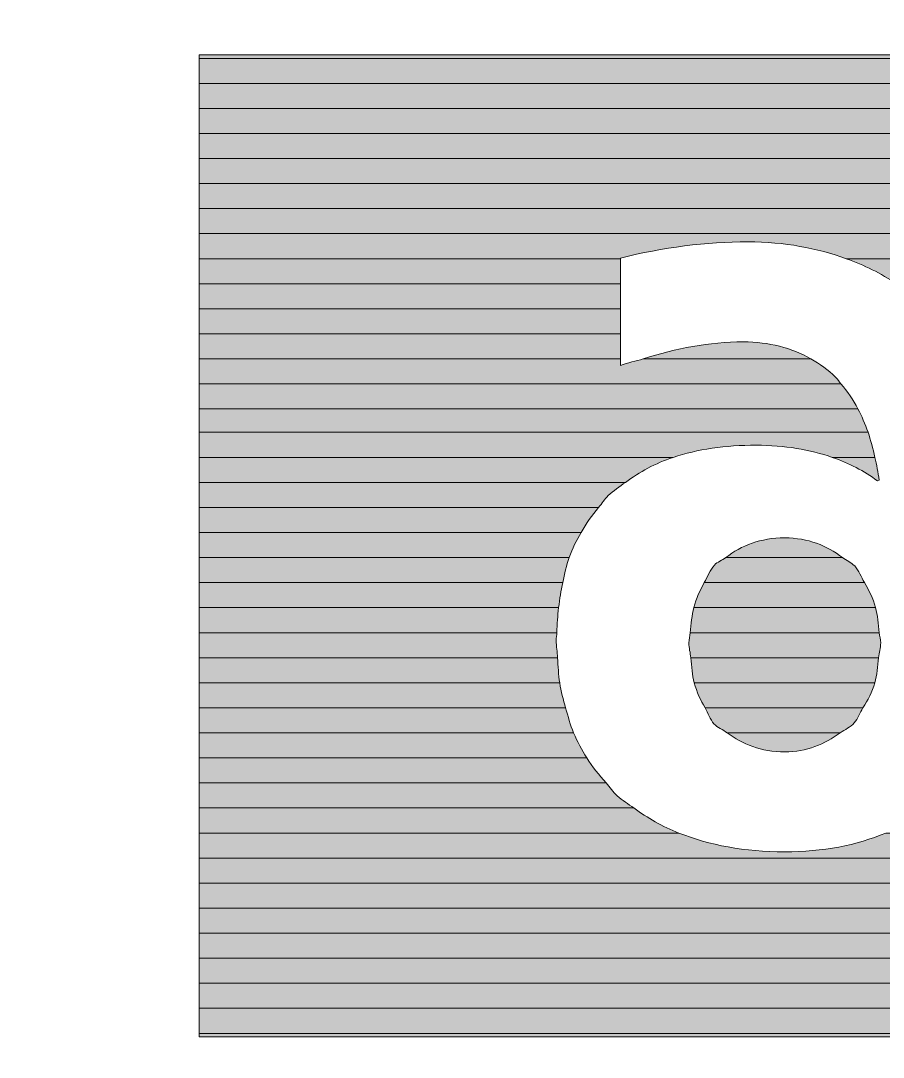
# Model space of a CAD drawing. Header units: inches. Extents: x -50 to 261, y -80 to 218.
# Drawn here: x 229.28 to 233.75, y -21.84 to -16.47 of the extents above; entities that cross this region are included whole.
import ezdxf

# ---------------------------------------------------------------- set-up
doc = ezdxf.new("R2010")
doc.units = ezdxf.units.IN
doc.header["$MEASUREMENT"] = 0
doc.layers.add('CUT', color=7, linetype='Continuous')
doc.layers.add('Sculpture', color=7, linetype='Continuous')

# ---------------------------------------------------------------- blocks, each defined once
blk = doc.blocks.new('block 2')
at = {"layer": 'Sculpture', "true_color": 0x231815}
h = blk.add_hatch(color=250, dxfattribs=at)
h.dxf.hatch_style = 2
h.paths.add_polyline_path([(230.2035, -16.6422), (260.5279, -16.6422), (260.5279, -16.6612), (230.2035, -16.6612)])
h = blk.add_hatch(color=250, dxfattribs=at)
h.dxf.hatch_style = 2
h.paths.add_polyline_path([(260.5279, -16.6612), (260.5279, -16.7911), (230.2035, -16.7911), (230.2035, -16.6612)])
h = blk.add_hatch(color=250, dxfattribs=at)
h.dxf.hatch_style = 2
h.paths.add_polyline_path([(260.5279, -16.9209), (230.2035, -16.9209), (230.2035, -16.7911), (260.5279, -16.7911)])
h = blk.add_hatch(color=250, dxfattribs=at)
h.dxf.hatch_style = 2
h.paths.add_polyline_path([(260.5279, -17.0508), (230.2035, -17.0508), (230.2035, -16.9209), (260.5279, -16.9209)])
h = blk.add_hatch(color=250, dxfattribs=at)
h.dxf.hatch_style = 2
h.paths.add_polyline_path([(260.5279, -17.1807), (230.2035, -17.1807), (230.2035, -17.0508), (260.5279, -17.0508)])
h = blk.add_hatch(color=250, dxfattribs=at)
h.dxf.hatch_style = 2
h.paths.add_polyline_path([(260.5279, -17.3106), (230.2035, -17.3106), (230.2035, -17.1807), (260.5279, -17.1807)])
h = blk.add_hatch(color=250, dxfattribs=at)
h.dxf.hatch_style = 2
h.paths.add_polyline_path([(260.5279, -17.4405), (230.2035, -17.4405), (230.2035, -17.3106), (260.5279, -17.3106)])
h = blk.add_hatch(color=250, dxfattribs=at)
h.dxf.hatch_style = 2
h.paths.add_polyline_path([(260.5279, -17.5703), (230.2035, -17.5703), (230.2035, -17.4405), (260.5279, -17.4405)])
h = blk.add_hatch(color=250, dxfattribs=at)
h.dxf.hatch_style = 2
edge = h.paths.add_edge_path()
edge.add_spline(control_points=[(260.5279, -17.7002), (260.5279, -17.7002), (247.1451, -17.7002), (247.1451, -17.7002), (247.1451, -17.7002), (247.1306, -17.6551), (247.1306, -17.6551), (247.1306, -17.6551), (246.3713, -17.6551), (246.3713, -17.6551), (246.3713, -17.6551), (246.3569, -17.7002), (246.3569, -17.7002), (246.3569, -17.7002), (245.0681, -17.7002), (245.0681, -17.7002), (245.0681, -17.7002), (245.0681, -17.6551), (245.0681, -17.6551), (245.0681, -17.6551), (244.254, -17.6551), (244.254, -17.6551), (244.0848, -17.6551), (243.9329, -17.6734), (243.7889, -17.7002), (243.7889, -17.7002), (242.2631, -17.7002), (242.2631, -17.7002), (242.2631, -17.7002), (242.2631, -17.6551), (242.2631, -17.6551), (242.2631, -17.6551), (241.5461, -17.6551), (241.5461, -17.6551), (241.5461, -17.6551), (241.5461, -17.7002), (241.5461, -17.7002), (241.5461, -17.7002), (240.7145, -17.7002), (240.7145, -17.7002), (240.7145, -17.7002), (240.6856, -17.6551), (240.6856, -17.6551), (240.6856, -17.6551), (239.8591, -17.6551), (239.8591, -17.6551), (239.8591, -17.6551), (239.8901, -17.7002), (239.8901, -17.7002), (239.8901, -17.7002), (239.4918, -17.7002), (239.4918, -17.7002), (239.4918, -17.7002), (239.4918, -17.6551), (239.4918, -17.6551), (239.4918, -17.6551), (238.6905, -17.6551), (238.6905, -17.6551), (238.4693, -17.6551), (238.2792, -17.6706), (238.1169, -17.7002), (238.1169, -17.7002), (236.4212, -17.7002), (236.4212, -17.7002), (236.2676, -17.6437), (236.0932, -17.6131), (235.8938, -17.6131), (235.7022, -17.6131), (235.5331, -17.6423), (235.3856, -17.7002), (235.3856, -17.7002), (233.5597, -17.7002), (233.5597, -17.7002), (233.4074, -17.6458), (233.2407, -17.6131), (233.0509, -17.6131), (232.8318, -17.6131), (232.6109, -17.641), (232.3887, -17.6975), (232.3887, -17.6975), (232.3887, -17.7002), (232.3887, -17.7002), (232.3887, -17.7002), (230.2035, -17.7002), (230.2035, -17.7002), (230.2035, -17.7002), (230.2035, -17.5703), (230.2035, -17.5703), (230.2035, -17.5703), (260.5279, -17.5703), (260.5279, -17.5703), (260.5279, -17.5703), (260.5279, -17.7002), (260.5279, -17.7002)], knot_values=[0, 0, 0, 0, 1, 1, 1, 2, 2, 2, 3, 3, 3, 4, 4, 4, 5, 5, 5, 6, 6, 6, 7, 7, 7, 8, 8, 8, 9, 9, 9, 10, 10, 10, 11, 11, 11, 12, 12, 12, 13, 13, 13, 14, 14, 14, 15, 15, 15, 16, 16, 16, 17, 17, 17, 18, 18, 18, 19, 19, 19, 20, 20, 20, 21, 21, 21, 22, 22, 22, 23, 23, 23, 24, 24, 24, 25, 25, 25, 26, 26, 26, 27, 27, 27, 28, 28, 28, 29, 29, 29, 30, 30, 30, 31, 31, 31, 31], degree=3, periodic=1)
h = blk.add_hatch(color=250, dxfattribs=at)
h.dxf.hatch_style = 2
h.paths.add_polyline_path([(232.3887, -17.8301), (230.2035, -17.8301), (230.2035, -17.7002), (232.3887, -17.7002)])
h = blk.add_hatch(color=250, dxfattribs=at)
h.dxf.hatch_style = 2
edge = h.paths.add_edge_path()
edge.add_spline(control_points=[(233.8188, -17.8301), (233.7395, -17.7764), (233.6531, -17.7336), (233.5597, -17.7002), (233.5597, -17.7002), (235.3856, -17.7002), (235.3856, -17.7002), (235.3016, -17.7333), (235.2268, -17.7784), (235.1569, -17.8301), (235.1569, -17.8301), (233.8188, -17.8301), (233.8188, -17.8301)], knot_values=[0, 0, 0, 0, 1, 1, 1, 2, 2, 2, 3, 3, 3, 4, 4, 4, 4], degree=3, periodic=1)
h = blk.add_hatch(color=250, dxfattribs=at)
h.dxf.hatch_style = 2
h.paths.add_polyline_path([(230.2035, -17.96), (230.2035, -17.8301), (232.3887, -17.8301), (232.3887, -17.96)])
h = blk.add_hatch(color=250, dxfattribs=at)
h.dxf.hatch_style = 2
h.paths.add_polyline_path([(230.2035, -18.0899), (230.2035, -17.96), (232.3887, -17.96), (232.3887, -18.0899)])
h = blk.add_hatch(color=250, dxfattribs=at)
h.dxf.hatch_style = 2
h.paths.add_polyline_path([(232.3887, -18.2197), (230.2035, -18.2197), (230.2035, -18.0899), (232.3887, -18.0899)])
h = blk.add_hatch(color=250, dxfattribs=at)
h.dxf.hatch_style = 2
edge = h.paths.add_edge_path()
edge.add_spline(control_points=[(233.3757, -18.2197), (233.3757, -18.2197), (232.5069, -18.2197), (232.5069, -18.2197), (232.6774, -18.166), (232.8497, -18.1319), (233.0257, -18.1319), (233.1601, -18.1319), (233.2758, -18.1626), (233.3757, -18.2197)], knot_values=[0, 0, 0, 0, 1, 1, 1, 2, 2, 2, 3, 3, 3, 3], degree=3, periodic=1)
h = blk.add_hatch(color=250, dxfattribs=at)
h.dxf.hatch_style = 2
edge = h.paths.add_edge_path()
edge.add_spline(control_points=[(232.3887, -18.2542), (232.4277, -18.2387), (232.4676, -18.2321), (232.5069, -18.2197), (232.5069, -18.2197), (233.3757, -18.2197), (233.3757, -18.2197), (233.4219, -18.2463), (233.466, -18.2766), (233.5046, -18.3152), (233.5149, -18.3255), (233.5229, -18.3386), (233.5325, -18.3496), (233.5325, -18.3496), (230.2035, -18.3496), (230.2035, -18.3496), (230.2035, -18.3496), (230.2035, -18.2197), (230.2035, -18.2197), (230.2035, -18.2197), (232.3887, -18.2197), (232.3887, -18.2197), (232.3887, -18.2197), (232.3887, -18.2542), (232.3887, -18.2542)], knot_values=[0, 0, 0, 0, 1, 1, 1, 2, 2, 2, 3, 3, 3, 4, 4, 4, 5, 5, 5, 6, 6, 6, 7, 7, 7, 8, 8, 8, 8], degree=3, periodic=1)
h = blk.add_hatch(color=250, dxfattribs=at)
h.dxf.hatch_style = 2
edge = h.paths.add_edge_path()
edge.add_spline(control_points=[(230.2035, -18.4795), (230.2035, -18.4795), (230.2035, -18.3496), (230.2035, -18.3496), (230.2035, -18.3496), (233.5325, -18.3496), (233.5325, -18.3496), (233.5659, -18.3882), (233.5949, -18.4316), (233.6203, -18.4795), (233.6203, -18.4795), (230.2035, -18.4795), (230.2035, -18.4795)], knot_values=[0, 0, 0, 0, 1, 1, 1, 2, 2, 2, 3, 3, 3, 4, 4, 4, 4], degree=3, periodic=1)
h = blk.add_hatch(color=250, dxfattribs=at)
h.dxf.hatch_style = 2
edge = h.paths.add_edge_path()
edge.add_spline(control_points=[(230.2035, -18.6008), (230.2035, -18.6008), (230.2035, -18.4795), (230.2035, -18.4795), (230.2035, -18.4795), (233.6203, -18.4795), (233.6203, -18.4795), (233.6403, -18.5171), (233.6576, -18.5574), (233.6727, -18.6008), (233.6727, -18.6008), (230.2035, -18.6008), (230.2035, -18.6008)], knot_values=[0, 0, 0, 0, 1, 1, 1, 2, 2, 2, 3, 3, 3, 4, 4, 4, 4], degree=3, periodic=1)
h = blk.add_hatch(color=250, dxfattribs=at)
h.dxf.hatch_style = 2
edge = h.paths.add_edge_path()
edge.add_spline(control_points=[(233.7085, -18.7307), (233.7085, -18.7307), (233.4874, -18.7307), (233.4874, -18.7307), (233.3713, -18.6903), (233.2414, -18.6676), (233.0932, -18.6676), (232.9313, -18.6676), (232.788, -18.689), (232.6623, -18.7307), (232.6623, -18.7307), (230.2035, -18.7307), (230.2035, -18.7307), (230.2035, -18.7307), (230.2035, -18.6008), (230.2035, -18.6008), (230.2035, -18.6008), (233.6727, -18.6008), (233.6727, -18.6008), (233.6868, -18.6418), (233.6989, -18.6845), (233.7085, -18.7307)], knot_values=[0, 0, 0, 0, 1, 1, 1, 2, 2, 2, 3, 3, 3, 4, 4, 4, 5, 5, 5, 6, 6, 6, 7, 7, 7, 7], degree=3, periodic=1)
h = blk.add_hatch(color=250, dxfattribs=at)
h.dxf.hatch_style = 2
edge = h.paths.add_edge_path()
edge.add_spline(control_points=[(230.2035, -18.8605), (230.2035, -18.8605), (230.2035, -18.7307), (230.2035, -18.7307), (230.2035, -18.7307), (232.6623, -18.7307), (232.6623, -18.7307), (232.5689, -18.7613), (232.4883, -18.8068), (232.4149, -18.8605), (232.4149, -18.8605), (230.2035, -18.8605), (230.2035, -18.8605)], knot_values=[0, 0, 0, 0, 1, 1, 1, 2, 2, 2, 3, 3, 3, 4, 4, 4, 4], degree=3, periodic=1)
h = blk.add_hatch(color=250, dxfattribs=at)
h.dxf.hatch_style = 2
edge = h.paths.add_edge_path()
edge.add_spline(control_points=[(233.7216, -18.853), (233.6531, -18.7999), (233.5735, -18.761), (233.4874, -18.7307), (233.4874, -18.7307), (233.7085, -18.7307), (233.7085, -18.7307), (233.7168, -18.7689), (233.7251, -18.8071), (233.7302, -18.8488), (233.7302, -18.8488), (233.7216, -18.853), (233.7216, -18.853)], knot_values=[0, 0, 0, 0, 1, 1, 1, 2, 2, 2, 3, 3, 3, 4, 4, 4, 4], degree=3, periodic=1)
h = blk.add_hatch(color=250, dxfattribs=at)
h.dxf.hatch_style = 2
edge = h.paths.add_edge_path()
edge.add_spline(control_points=[(232.2754, -18.9904), (232.2754, -18.9904), (230.2035, -18.9904), (230.2035, -18.9904), (230.2035, -18.9904), (230.2035, -18.8605), (230.2035, -18.8605), (230.2035, -18.8605), (232.4149, -18.8605), (232.4149, -18.8605), (232.3842, -18.8826), (232.3526, -18.9029), (232.3253, -18.9291), (232.3064, -18.9477), (232.2926, -18.9704), (232.2754, -18.9904)], knot_values=[0, 0, 0, 0, 1, 1, 1, 2, 2, 2, 3, 3, 3, 4, 4, 4, 5, 5, 5, 5], degree=3, periodic=1)
h = blk.add_hatch(color=250, dxfattribs=at)
h.dxf.hatch_style = 2
edge = h.paths.add_edge_path()
edge.add_spline(control_points=[(230.2035, -19.1203), (230.2035, -19.1203), (230.2035, -18.9904), (230.2035, -18.9904), (230.2035, -18.9904), (232.2754, -18.9904), (232.2754, -18.9904), (232.2416, -19.0307), (232.2106, -19.0734), (232.1848, -19.1203), (232.1848, -19.1203), (230.2035, -19.1203), (230.2035, -19.1203)], knot_values=[0, 0, 0, 0, 1, 1, 1, 2, 2, 2, 3, 3, 3, 4, 4, 4, 4], degree=3, periodic=1)
h = blk.add_hatch(color=250, dxfattribs=at)
h.dxf.hatch_style = 2
edge = h.paths.add_edge_path()
edge.add_spline(control_points=[(230.2035, -19.2502), (230.2035, -19.2502), (230.2035, -19.1203), (230.2035, -19.1203), (230.2035, -19.1203), (232.1848, -19.1203), (232.1848, -19.1203), (232.1617, -19.162), (232.139, -19.2033), (232.1224, -19.2502), (232.1224, -19.2502), (230.2035, -19.2502), (230.2035, -19.2502)], knot_values=[0, 0, 0, 0, 1, 1, 1, 2, 2, 2, 3, 3, 3, 4, 4, 4, 4], degree=3, periodic=1)
h = blk.add_hatch(color=250, dxfattribs=at)
h.dxf.hatch_style = 2
edge = h.paths.add_edge_path()
edge.add_spline(control_points=[(233.2407, -19.1482), (233.3623, -19.1482), (233.4584, -19.1882), (233.5401, -19.2502), (233.5401, -19.2502), (232.9348, -19.2502), (232.9348, -19.2502), (233.0168, -19.1878), (233.1153, -19.1482), (233.2407, -19.1482)], knot_values=[0, 0, 0, 0, 1, 1, 1, 2, 2, 2, 3, 3, 3, 3], degree=3, periodic=1)
h = blk.add_hatch(color=250, dxfattribs=at)
h.dxf.hatch_style = 2
edge = h.paths.add_edge_path()
edge.add_spline(control_points=[(230.2035, -19.3801), (230.2035, -19.3801), (230.2035, -19.2502), (230.2035, -19.2502), (230.2035, -19.2502), (232.1224, -19.2502), (232.1224, -19.2502), (232.1079, -19.2905), (232.0997, -19.3356), (232.09, -19.3801), (232.09, -19.3801), (230.2035, -19.3801), (230.2035, -19.3801)], knot_values=[0, 0, 0, 0, 1, 1, 1, 2, 2, 2, 3, 3, 3, 4, 4, 4, 4], degree=3, periodic=1)
h = blk.add_hatch(color=250, dxfattribs=at)
h.dxf.hatch_style = 2
edge = h.paths.add_edge_path()
edge.add_spline(control_points=[(233.6541, -19.3801), (233.6541, -19.3801), (232.8235, -19.3801), (232.8235, -19.3801), (232.8404, -19.3497), (232.8524, -19.3146), (232.8759, -19.2898), (232.8924, -19.2722), (232.9158, -19.2646), (232.9348, -19.2502), (232.9348, -19.2502), (233.5401, -19.2502), (233.5401, -19.2502), (233.5604, -19.2657), (233.5856, -19.2746), (233.6035, -19.2939), (233.6259, -19.318), (233.6372, -19.3515), (233.6541, -19.3801)], knot_values=[0, 0, 0, 0, 1, 1, 1, 2, 2, 2, 3, 3, 3, 4, 4, 4, 5, 5, 5, 6, 6, 6, 6], degree=3, periodic=1)
h = blk.add_hatch(color=250, dxfattribs=at)
h.dxf.hatch_style = 2
edge = h.paths.add_edge_path()
edge.add_spline(control_points=[(232.09, -19.3801), (232.0807, -19.4217), (232.0728, -19.4648), (232.068, -19.5099), (232.068, -19.5099), (230.2035, -19.5099), (230.2035, -19.5099), (230.2035, -19.5099), (230.2035, -19.3801), (230.2035, -19.3801), (230.2035, -19.3801), (232.09, -19.3801), (232.09, -19.3801)], knot_values=[0, 0, 0, 0, 1, 1, 1, 2, 2, 2, 3, 3, 3, 4, 4, 4, 4], degree=3, periodic=1)
h = blk.add_hatch(color=250, dxfattribs=at)
h.dxf.hatch_style = 2
edge = h.paths.add_edge_path()
edge.add_spline(control_points=[(233.6541, -19.3801), (233.6775, -19.42), (233.6989, -19.4614), (233.7113, -19.5099), (233.7113, -19.5099), (232.7694, -19.5099), (232.7694, -19.5099), (232.7811, -19.461), (232.8011, -19.4193), (232.8235, -19.3801), (232.8235, -19.3801), (233.6541, -19.3801), (233.6541, -19.3801)], knot_values=[0, 0, 0, 0, 1, 1, 1, 2, 2, 2, 3, 3, 3, 4, 4, 4, 4], degree=3, periodic=1)
h = blk.add_hatch(color=250, dxfattribs=at)
h.dxf.hatch_style = 2
edge = h.paths.add_edge_path()
edge.add_spline(control_points=[(232.068, -19.5099), (232.0632, -19.552), (232.0597, -19.5947), (232.0583, -19.6398), (232.0583, -19.6398), (230.2035, -19.6398), (230.2035, -19.6398), (230.2035, -19.6398), (230.2035, -19.5099), (230.2035, -19.5099), (230.2035, -19.5099), (232.068, -19.5099), (232.068, -19.5099)], knot_values=[0, 0, 0, 0, 1, 1, 1, 2, 2, 2, 3, 3, 3, 4, 4, 4, 4], degree=3, periodic=1)
h = blk.add_hatch(color=250, dxfattribs=at)
h.dxf.hatch_style = 2
edge = h.paths.add_edge_path()
edge.add_spline(control_points=[(233.7113, -19.5099), (233.7216, -19.5499), (233.7278, -19.5936), (233.7306, -19.6398), (233.7306, -19.6398), (232.7508, -19.6398), (232.7508, -19.6398), (232.7536, -19.5933), (232.7598, -19.5499), (232.7694, -19.5099), (232.7694, -19.5099), (233.7113, -19.5099), (233.7113, -19.5099)], knot_values=[0, 0, 0, 0, 1, 1, 1, 2, 2, 2, 3, 3, 3, 4, 4, 4, 4], degree=3, periodic=1)
h = blk.add_hatch(color=250, dxfattribs=at)
h.dxf.hatch_style = 2
edge = h.paths.add_edge_path()
edge.add_spline(control_points=[(232.0583, -19.6398), (232.0583, -19.6536), (232.0556, -19.6657), (232.0556, -19.6798), (232.0556, -19.7115), (232.0611, -19.7394), (232.0628, -19.7697), (232.0628, -19.7697), (230.2035, -19.7697), (230.2035, -19.7697), (230.2035, -19.7697), (230.2035, -19.6398), (230.2035, -19.6398), (230.2035, -19.6398), (232.0583, -19.6398), (232.0583, -19.6398)], knot_values=[0, 0, 0, 0, 1, 1, 1, 2, 2, 2, 3, 3, 3, 4, 4, 4, 5, 5, 5, 5], degree=3, periodic=1)
h = blk.add_hatch(color=250, dxfattribs=at)
h.dxf.hatch_style = 2
edge = h.paths.add_edge_path()
edge.add_spline(control_points=[(232.7508, -19.6398), (232.7508, -19.6398), (233.7306, -19.6398), (233.7306, -19.6398), (233.732, -19.6584), (233.7385, -19.6729), (233.7385, -19.6925), (233.7385, -19.7215), (233.7299, -19.7428), (233.7271, -19.7697), (233.7271, -19.7697), (232.7536, -19.7697), (232.7536, -19.7697), (232.7515, -19.7428), (232.7432, -19.7218), (232.7432, -19.6925), (232.7432, -19.6725), (232.7494, -19.6588), (232.7508, -19.6398)], knot_values=[0, 0, 0, 0, 1, 1, 1, 2, 2, 2, 3, 3, 3, 4, 4, 4, 5, 5, 5, 6, 6, 6, 6], degree=3, periodic=1)
h = blk.add_hatch(color=250, dxfattribs=at)
h.dxf.hatch_style = 2
edge = h.paths.add_edge_path()
edge.add_spline(control_points=[(232.0628, -19.7697), (232.0652, -19.8138), (232.0673, -19.8582), (232.0735, -19.8996), (232.0735, -19.8996), (230.2035, -19.8996), (230.2035, -19.8996), (230.2035, -19.8996), (230.2035, -19.7697), (230.2035, -19.7697), (230.2035, -19.7697), (232.0628, -19.7697), (232.0628, -19.7697)], knot_values=[0, 0, 0, 0, 1, 1, 1, 2, 2, 2, 3, 3, 3, 4, 4, 4, 4], degree=3, periodic=1)
h = blk.add_hatch(color=250, dxfattribs=at)
h.dxf.hatch_style = 2
edge = h.paths.add_edge_path()
edge.add_spline(control_points=[(233.7271, -19.7697), (233.7234, -19.8148), (233.7196, -19.8603), (233.7085, -19.8996), (233.7085, -19.8996), (232.7711, -19.8996), (232.7711, -19.8996), (232.7611, -19.8603), (232.7574, -19.8152), (232.7536, -19.7697), (232.7536, -19.7697), (233.7271, -19.7697), (233.7271, -19.7697)], knot_values=[0, 0, 0, 0, 1, 1, 1, 2, 2, 2, 3, 3, 3, 4, 4, 4, 4], degree=3, periodic=1)
h = blk.add_hatch(color=250, dxfattribs=at)
h.dxf.hatch_style = 2
edge = h.paths.add_edge_path()
edge.add_spline(control_points=[(232.0735, -19.8996), (232.0804, -19.9454), (232.0928, -19.9871), (232.1045, -20.0295), (232.1045, -20.0295), (230.2035, -20.0295), (230.2035, -20.0295), (230.2035, -20.0295), (230.2035, -19.8996), (230.2035, -19.8996), (230.2035, -19.8996), (232.0735, -19.8996), (232.0735, -19.8996)], knot_values=[0, 0, 0, 0, 1, 1, 1, 2, 2, 2, 3, 3, 3, 4, 4, 4, 4], degree=3, periodic=1)
h = blk.add_hatch(color=250, dxfattribs=at)
h.dxf.hatch_style = 2
edge = h.paths.add_edge_path()
edge.add_spline(control_points=[(233.7085, -19.8996), (233.6948, -19.9488), (233.6713, -19.9895), (233.6465, -20.0295), (233.6465, -20.0295), (232.828, -20.0295), (232.828, -20.0295), (232.8056, -19.9898), (232.7839, -19.9492), (232.7711, -19.8996), (232.7711, -19.8996), (233.7085, -19.8996), (233.7085, -19.8996)], knot_values=[0, 0, 0, 0, 1, 1, 1, 2, 2, 2, 3, 3, 3, 4, 4, 4, 4], degree=3, periodic=1)
h = blk.add_hatch(color=250, dxfattribs=at)
h.dxf.hatch_style = 2
edge = h.paths.add_edge_path()
edge.add_spline(control_points=[(232.1045, -20.0295), (232.1169, -20.0739), (232.1286, -20.1187), (232.1458, -20.1593), (232.1458, -20.1593), (230.2035, -20.1593), (230.2035, -20.1593), (230.2035, -20.1593), (230.2035, -20.0295), (230.2035, -20.0295), (230.2035, -20.0295), (232.1045, -20.0295), (232.1045, -20.0295)], knot_values=[0, 0, 0, 0, 1, 1, 1, 2, 2, 2, 3, 3, 3, 4, 4, 4, 4], degree=3, periodic=1)
h = blk.add_hatch(color=250, dxfattribs=at)
h.dxf.hatch_style = 2
edge = h.paths.add_edge_path()
edge.add_spline(control_points=[(232.828, -20.0295), (232.828, -20.0295), (233.6465, -20.0295), (233.6465, -20.0295), (233.631, -20.0549), (233.6217, -20.086), (233.6014, -20.108), (233.5804, -20.1307), (233.5528, -20.1418), (233.5287, -20.1593), (233.5287, -20.1593), (232.9417, -20.1593), (232.9417, -20.1593), (232.9196, -20.1428), (232.8927, -20.1332), (232.8738, -20.1121), (232.8535, -20.0894), (232.8438, -20.0567), (232.828, -20.0295)], knot_values=[0, 0, 0, 0, 1, 1, 1, 2, 2, 2, 3, 3, 3, 4, 4, 4, 5, 5, 5, 6, 6, 6, 6], degree=3, periodic=1)
h = blk.add_hatch(color=250, dxfattribs=at)
h.dxf.hatch_style = 2
edge = h.paths.add_edge_path()
edge.add_spline(control_points=[(232.1458, -20.1593), (232.1651, -20.2052), (232.1886, -20.2479), (232.2141, -20.2892), (232.2141, -20.2892), (230.2035, -20.2892), (230.2035, -20.2892), (230.2035, -20.2892), (230.2035, -20.1593), (230.2035, -20.1593), (230.2035, -20.1593), (232.1458, -20.1593), (232.1458, -20.1593)], knot_values=[0, 0, 0, 0, 1, 1, 1, 2, 2, 2, 3, 3, 3, 4, 4, 4, 4], degree=3, periodic=1)
h = blk.add_hatch(color=250, dxfattribs=at)
h.dxf.hatch_style = 2
edge = h.paths.add_edge_path()
edge.add_spline(control_points=[(233.2407, -20.2575), (233.1174, -20.2575), (233.0219, -20.2189), (232.9417, -20.1593), (232.9417, -20.1593), (233.5287, -20.1593), (233.5287, -20.1593), (233.4481, -20.2186), (233.3558, -20.2575), (233.2407, -20.2575)], knot_values=[0, 0, 0, 0, 1, 1, 1, 2, 2, 2, 3, 3, 3, 3], degree=3, periodic=1)
h = blk.add_hatch(color=250, dxfattribs=at)
h.dxf.hatch_style = 2
edge = h.paths.add_edge_path()
edge.add_spline(control_points=[(232.2141, -20.2892), (232.243, -20.3357), (232.2774, -20.3781), (232.3143, -20.4191), (232.3143, -20.4191), (230.2035, -20.4191), (230.2035, -20.4191), (230.2035, -20.4191), (230.2035, -20.2892), (230.2035, -20.2892), (230.2035, -20.2892), (232.2141, -20.2892), (232.2141, -20.2892)], knot_values=[0, 0, 0, 0, 1, 1, 1, 2, 2, 2, 3, 3, 3, 4, 4, 4, 4], degree=3, periodic=1)
h = blk.add_hatch(color=250, dxfattribs=at)
h.dxf.hatch_style = 2
edge = h.paths.add_edge_path()
edge.add_spline(control_points=[(232.3143, -20.4191), (232.3339, -20.4408), (232.3498, -20.4653), (232.3718, -20.4856), (232.398, -20.5097), (232.4294, -20.528), (232.458, -20.549), (232.458, -20.549), (230.2035, -20.549), (230.2035, -20.549), (230.2035, -20.549), (230.2035, -20.4191), (230.2035, -20.4191), (230.2035, -20.4191), (232.3143, -20.4191), (232.3143, -20.4191)], knot_values=[0, 0, 0, 0, 1, 1, 1, 2, 2, 2, 3, 3, 3, 4, 4, 4, 5, 5, 5, 5], degree=3, periodic=1)
h = blk.add_hatch(color=250, dxfattribs=at)
h.dxf.hatch_style = 2
edge = h.paths.add_edge_path()
edge.add_spline(control_points=[(232.458, -20.549), (232.5289, -20.601), (232.6061, -20.6451), (232.6919, -20.6789), (232.6919, -20.6789), (230.2035, -20.6789), (230.2035, -20.6789), (230.2035, -20.6789), (230.2035, -20.549), (230.2035, -20.549), (230.2035, -20.549), (232.458, -20.549), (232.458, -20.549)], knot_values=[0, 0, 0, 0, 1, 1, 1, 2, 2, 2, 3, 3, 3, 4, 4, 4, 4], degree=3, periodic=1)
h = blk.add_hatch(color=250, dxfattribs=at)
h.dxf.hatch_style = 2
edge = h.paths.add_edge_path()
edge.add_spline(control_points=[(233.2407, -20.7764), (233.4398, -20.7764), (233.6135, -20.7426), (233.765, -20.6789), (233.765, -20.6789), (235.5324, -20.6789), (235.5324, -20.6789), (235.6936, -20.7409), (235.8752, -20.7764), (236.0836, -20.7764), (236.3144, -20.7764), (236.549, -20.7484), (236.7881, -20.6923), (236.7881, -20.6923), (236.7881, -20.6789), (236.7881, -20.6789), (236.7881, -20.6789), (238.0194, -20.6789), (238.0194, -20.6789), (238.1947, -20.7157), (238.4042, -20.7343), (238.6485, -20.7343), (238.6485, -20.7343), (239.4918, -20.7343), (239.4918, -20.7343), (239.4918, -20.7343), (239.4918, -20.6789), (239.4918, -20.6789), (239.4918, -20.6789), (239.8532, -20.6789), (239.8532, -20.6789), (239.8532, -20.6789), (239.8167, -20.7343), (239.8167, -20.7343), (239.8167, -20.7343), (240.6435, -20.7343), (240.6435, -20.7343), (240.6435, -20.7343), (240.678, -20.6789), (240.678, -20.6789), (240.678, -20.6789), (241.5461, -20.6789), (241.5461, -20.6789), (241.5461, -20.6789), (241.5461, -20.7343), (241.5461, -20.7343), (241.5461, -20.7343), (242.2631, -20.7343), (242.2631, -20.7343), (242.2631, -20.7343), (242.2631, -20.6789), (242.2631, -20.6789), (242.2631, -20.6789), (243.7503, -20.6789), (243.7503, -20.6789), (243.9053, -20.7119), (244.0693, -20.7343), (244.254, -20.7343), (244.254, -20.7343), (245.0681, -20.7343), (245.0681, -20.7343), (245.0681, -20.7343), (245.0681, -20.6789), (245.0681, -20.6789), (245.0681, -20.6789), (245.3898, -20.6789), (245.3898, -20.6789), (245.3898, -20.6789), (245.3719, -20.7343), (245.3719, -20.7343), (245.3719, -20.7343), (246.1354, -20.7343), (246.1354, -20.7343), (246.1354, -20.7343), (246.1495, -20.6789), (246.1495, -20.6789), (246.1495, -20.6789), (247.3697, -20.6789), (247.3697, -20.6789), (247.3697, -20.6789), (247.3839, -20.7343), (247.3839, -20.7343), (247.3839, -20.7343), (248.1304, -20.7343), (248.1304, -20.7343), (248.1304, -20.7343), (248.1125, -20.6789), (248.1125, -20.6789), (248.1125, -20.6789), (260.5279, -20.6789), (260.5279, -20.6789), (260.5279, -20.6789), (260.5279, -20.8087), (260.5279, -20.8087), (260.5279, -20.8087), (230.2035, -20.8087), (230.2035, -20.8087), (230.2035, -20.8087), (230.2035, -20.6789), (230.2035, -20.6789), (230.2035, -20.6789), (232.6919, -20.6789), (232.6919, -20.6789), (232.8504, -20.7416), (233.0312, -20.7764), (233.2407, -20.7764)], knot_values=[0, 0, 0, 0, 1, 1, 1, 2, 2, 2, 3, 3, 3, 4, 4, 4, 5, 5, 5, 6, 6, 6, 7, 7, 7, 8, 8, 8, 9, 9, 9, 10, 10, 10, 11, 11, 11, 12, 12, 12, 13, 13, 13, 14, 14, 14, 15, 15, 15, 16, 16, 16, 17, 17, 17, 18, 18, 18, 19, 19, 19, 20, 20, 20, 21, 21, 21, 22, 22, 22, 23, 23, 23, 24, 24, 24, 25, 25, 25, 26, 26, 26, 27, 27, 27, 28, 28, 28, 29, 29, 29, 30, 30, 30, 31, 31, 31, 32, 32, 32, 33, 33, 33, 34, 34, 34, 35, 35, 35, 35], degree=3, periodic=1)
h = blk.add_hatch(color=250, dxfattribs=at)
h.dxf.hatch_style = 2
h.paths.add_polyline_path([(260.5279, -20.9386), (230.2035, -20.9386), (230.2035, -20.8087), (260.5279, -20.8087)])
h = blk.add_hatch(color=250, dxfattribs=at)
h.dxf.hatch_style = 2
h.paths.add_polyline_path([(260.5279, -21.0685), (230.2035, -21.0685), (230.2035, -20.9386), (260.5279, -20.9386)])
h = blk.add_hatch(color=250, dxfattribs=at)
h.dxf.hatch_style = 2
h.paths.add_polyline_path([(260.5279, -21.1984), (230.2035, -21.1984), (230.2035, -21.0685), (260.5279, -21.0685)])
h = blk.add_hatch(color=250, dxfattribs=at)
h.dxf.hatch_style = 2
h.paths.add_polyline_path([(260.5279, -21.3283), (230.2035, -21.3283), (230.2035, -21.1984), (260.5279, -21.1984)])
h = blk.add_hatch(color=250, dxfattribs=at)
h.dxf.hatch_style = 2
h.paths.add_polyline_path([(260.5279, -21.4581), (230.2035, -21.4581), (230.2035, -21.3283), (260.5279, -21.3283)])
h = blk.add_hatch(color=250, dxfattribs=at)
h.dxf.hatch_style = 2
h.paths.add_polyline_path([(260.5279, -21.588), (230.2035, -21.588), (230.2035, -21.4581), (260.5279, -21.4581)])
h = blk.add_hatch(color=250, dxfattribs=at)
h.dxf.hatch_style = 2
h.paths.add_polyline_path([(260.5279, -21.7179), (230.2035, -21.7179), (230.2035, -21.588), (260.5279, -21.588)])
h = blk.add_hatch(color=250, dxfattribs=at)
h.dxf.hatch_style = 2
h.paths.add_polyline_path([(260.5279, -21.7358), (230.2035, -21.7358), (230.2035, -21.7179), (260.5279, -21.7179)])
at = {"layer": 'Sculpture', "lineweight": 0}
for points in [[(230.2035, -16.6422), (260.5279, -16.6422), (260.5279, -16.6612), (230.2035, -16.6612), (230.2035, -16.6422)], [(260.5279, -16.6612), (260.5279, -16.7911), (230.2035, -16.7911), (230.2035, -16.6612), (260.5279, -16.6612)], [(260.5279, -16.9209), (230.2035, -16.9209), (230.2035, -16.7911), (260.5279, -16.7911), (260.5279, -16.9209)], [(260.5279, -17.0508), (230.2035, -17.0508), (230.2035, -16.9209), (260.5279, -16.9209), (260.5279, -17.0508)], [(260.5279, -17.1807), (230.2035, -17.1807), (230.2035, -17.0508), (260.5279, -17.0508), (260.5279, -17.1807)], [(260.5279, -17.3106), (230.2035, -17.3106), (230.2035, -17.1807), (260.5279, -17.1807), (260.5279, -17.3106)], [(260.5279, -17.4405), (230.2035, -17.4405), (230.2035, -17.3106), (260.5279, -17.3106), (260.5279, -17.4405)], [(260.5279, -17.5703), (230.2035, -17.5703), (230.2035, -17.4405), (260.5279, -17.4405), (260.5279, -17.5703)], [(232.3887, -17.8301), (230.2035, -17.8301), (230.2035, -17.7002), (232.3887, -17.7002), (232.3887, -17.8301)], [(230.2035, -17.96), (230.2035, -17.8301), (232.3887, -17.8301), (232.3887, -17.96), (230.2035, -17.96)], [(230.2035, -18.0899), (230.2035, -17.96), (232.3887, -17.96), (232.3887, -18.0899), (230.2035, -18.0899)], [(232.3887, -18.2197), (230.2035, -18.2197), (230.2035, -18.0899), (232.3887, -18.0899), (232.3887, -18.2197)], [(260.5279, -20.9386), (230.2035, -20.9386), (230.2035, -20.8087), (260.5279, -20.8087), (260.5279, -20.9386)], [(260.5279, -21.0685), (230.2035, -21.0685), (230.2035, -20.9386), (260.5279, -20.9386), (260.5279, -21.0685)], [(260.5279, -21.1984), (230.2035, -21.1984), (230.2035, -21.0685), (260.5279, -21.0685), (260.5279, -21.1984)], [(260.5279, -21.3283), (230.2035, -21.3283), (230.2035, -21.1984), (260.5279, -21.1984), (260.5279, -21.3283)], [(260.5279, -21.4581), (230.2035, -21.4581), (230.2035, -21.3283), (260.5279, -21.3283), (260.5279, -21.4581)], [(260.5279, -21.588), (230.2035, -21.588), (230.2035, -21.4581), (260.5279, -21.4581), (260.5279, -21.588)], [(260.5279, -21.7179), (230.2035, -21.7179), (230.2035, -21.588), (260.5279, -21.588), (260.5279, -21.7179)], [(260.5279, -21.7358), (230.2035, -21.7358), (230.2035, -21.7179), (260.5279, -21.7179), (260.5279, -21.7358)]]:
    blk.add_lwpolyline(points, dxfattribs=at)
for points, knots in [([(260.5279, -17.7002), (260.5279, -17.7002), (247.1451, -17.7002), (247.1451, -17.7002), (247.1451, -17.7002), (247.1306, -17.6551), (247.1306, -17.6551), (247.1306, -17.6551), (246.3713, -17.6551), (246.3713, -17.6551), (246.3713, -17.6551), (246.3569, -17.7002), (246.3569, -17.7002), (246.3569, -17.7002), (245.0681, -17.7002), (245.0681, -17.7002), (245.0681, -17.7002), (245.0681, -17.6551), (245.0681, -17.6551), (245.0681, -17.6551), (244.254, -17.6551), (244.254, -17.6551), (244.0848, -17.6551), (243.9329, -17.6734), (243.7889, -17.7002), (243.7889, -17.7002), (242.2631, -17.7002), (242.2631, -17.7002), (242.2631, -17.7002), (242.2631, -17.6551), (242.2631, -17.6551), (242.2631, -17.6551), (241.5461, -17.6551), (241.5461, -17.6551), (241.5461, -17.6551), (241.5461, -17.7002), (241.5461, -17.7002), (241.5461, -17.7002), (240.7145, -17.7002), (240.7145, -17.7002), (240.7145, -17.7002), (240.6856, -17.6551), (240.6856, -17.6551), (240.6856, -17.6551), (239.8591, -17.6551), (239.8591, -17.6551), (239.8591, -17.6551), (239.8901, -17.7002), (239.8901, -17.7002), (239.8901, -17.7002), (239.4918, -17.7002), (239.4918, -17.7002), (239.4918, -17.7002), (239.4918, -17.6551), (239.4918, -17.6551), (239.4918, -17.6551), (238.6905, -17.6551), (238.6905, -17.6551), (238.4693, -17.6551), (238.2792, -17.6706), (238.1169, -17.7002), (238.1169, -17.7002), (236.4212, -17.7002), (236.4212, -17.7002), (236.2676, -17.6437), (236.0932, -17.6131), (235.8938, -17.6131), (235.7022, -17.6131), (235.5331, -17.6423), (235.3856, -17.7002), (235.3856, -17.7002), (233.5597, -17.7002), (233.5597, -17.7002), (233.4074, -17.6458), (233.2407, -17.6131), (233.0509, -17.6131), (232.8318, -17.6131), (232.6109, -17.641), (232.3887, -17.6975), (232.3887, -17.6975), (232.3887, -17.7002), (232.3887, -17.7002), (232.3887, -17.7002), (230.2035, -17.7002), (230.2035, -17.7002), (230.2035, -17.7002), (230.2035, -17.5703), (230.2035, -17.5703), (230.2035, -17.5703), (260.5279, -17.5703), (260.5279, -17.5703), (260.5279, -17.5703), (260.5279, -17.7002), (260.5279, -17.7002)], [0, 0, 0, 0, 1, 1, 1, 2, 2, 2, 3, 3, 3, 4, 4, 4, 5, 5, 5, 6, 6, 6, 7, 7, 7, 8, 8, 8, 9, 9, 9, 10, 10, 10, 11, 11, 11, 12, 12, 12, 13, 13, 13, 14, 14, 14, 15, 15, 15, 16, 16, 16, 17, 17, 17, 18, 18, 18, 19, 19, 19, 20, 20, 20, 21, 21, 21, 22, 22, 22, 23, 23, 23, 24, 24, 24, 25, 25, 25, 26, 26, 26, 27, 27, 27, 28, 28, 28, 29, 29, 29, 30, 30, 30, 31, 31, 31, 31]), ([(233.8188, -17.8301), (233.7395, -17.7764), (233.6531, -17.7336), (233.5597, -17.7002), (233.5597, -17.7002), (235.3856, -17.7002), (235.3856, -17.7002), (235.3016, -17.7333), (235.2268, -17.7784), (235.1569, -17.8301), (235.1569, -17.8301), (233.8188, -17.8301), (233.8188, -17.8301)], [0, 0, 0, 0, 1, 1, 1, 2, 2, 2, 3, 3, 3, 4, 4, 4, 4]), ([(233.3757, -18.2197), (233.3757, -18.2197), (232.5069, -18.2197), (232.5069, -18.2197), (232.6774, -18.166), (232.8497, -18.1319), (233.0257, -18.1319), (233.1601, -18.1319), (233.2758, -18.1626), (233.3757, -18.2197)], [0, 0, 0, 0, 1, 1, 1, 2, 2, 2, 3, 3, 3, 3]), ([(232.3887, -18.2542), (232.4277, -18.2387), (232.4676, -18.2321), (232.5069, -18.2197), (232.5069, -18.2197), (233.3757, -18.2197), (233.3757, -18.2197), (233.4219, -18.2463), (233.466, -18.2766), (233.5046, -18.3152), (233.5149, -18.3255), (233.5229, -18.3386), (233.5325, -18.3496), (233.5325, -18.3496), (230.2035, -18.3496), (230.2035, -18.3496), (230.2035, -18.3496), (230.2035, -18.2197), (230.2035, -18.2197), (230.2035, -18.2197), (232.3887, -18.2197), (232.3887, -18.2197), (232.3887, -18.2197), (232.3887, -18.2542), (232.3887, -18.2542)], [0, 0, 0, 0, 1, 1, 1, 2, 2, 2, 3, 3, 3, 4, 4, 4, 5, 5, 5, 6, 6, 6, 7, 7, 7, 8, 8, 8, 8]), ([(230.2035, -18.4795), (230.2035, -18.4795), (230.2035, -18.3496), (230.2035, -18.3496), (230.2035, -18.3496), (233.5325, -18.3496), (233.5325, -18.3496), (233.5659, -18.3882), (233.5949, -18.4316), (233.6203, -18.4795), (233.6203, -18.4795), (230.2035, -18.4795), (230.2035, -18.4795)], [0, 0, 0, 0, 1, 1, 1, 2, 2, 2, 3, 3, 3, 4, 4, 4, 4]), ([(230.2035, -18.6008), (230.2035, -18.6008), (230.2035, -18.4795), (230.2035, -18.4795), (230.2035, -18.4795), (233.6203, -18.4795), (233.6203, -18.4795), (233.6403, -18.5171), (233.6576, -18.5574), (233.6727, -18.6008), (233.6727, -18.6008), (230.2035, -18.6008), (230.2035, -18.6008)], [0, 0, 0, 0, 1, 1, 1, 2, 2, 2, 3, 3, 3, 4, 4, 4, 4]), ([(233.7085, -18.7307), (233.7085, -18.7307), (233.4874, -18.7307), (233.4874, -18.7307), (233.3713, -18.6903), (233.2414, -18.6676), (233.0932, -18.6676), (232.9313, -18.6676), (232.788, -18.689), (232.6623, -18.7307), (232.6623, -18.7307), (230.2035, -18.7307), (230.2035, -18.7307), (230.2035, -18.7307), (230.2035, -18.6008), (230.2035, -18.6008), (230.2035, -18.6008), (233.6727, -18.6008), (233.6727, -18.6008), (233.6868, -18.6418), (233.6989, -18.6845), (233.7085, -18.7307)], [0, 0, 0, 0, 1, 1, 1, 2, 2, 2, 3, 3, 3, 4, 4, 4, 5, 5, 5, 6, 6, 6, 7, 7, 7, 7]), ([(230.2035, -18.8605), (230.2035, -18.8605), (230.2035, -18.7307), (230.2035, -18.7307), (230.2035, -18.7307), (232.6623, -18.7307), (232.6623, -18.7307), (232.5689, -18.7613), (232.4883, -18.8068), (232.4149, -18.8605), (232.4149, -18.8605), (230.2035, -18.8605), (230.2035, -18.8605)], [0, 0, 0, 0, 1, 1, 1, 2, 2, 2, 3, 3, 3, 4, 4, 4, 4]), ([(233.7216, -18.853), (233.6531, -18.7999), (233.5735, -18.761), (233.4874, -18.7307), (233.4874, -18.7307), (233.7085, -18.7307), (233.7085, -18.7307), (233.7168, -18.7689), (233.7251, -18.8071), (233.7302, -18.8488), (233.7302, -18.8488), (233.7216, -18.853), (233.7216, -18.853)], [0, 0, 0, 0, 1, 1, 1, 2, 2, 2, 3, 3, 3, 4, 4, 4, 4]), ([(232.2754, -18.9904), (232.2754, -18.9904), (230.2035, -18.9904), (230.2035, -18.9904), (230.2035, -18.9904), (230.2035, -18.8605), (230.2035, -18.8605), (230.2035, -18.8605), (232.4149, -18.8605), (232.4149, -18.8605), (232.3842, -18.8826), (232.3526, -18.9029), (232.3253, -18.9291), (232.3064, -18.9477), (232.2926, -18.9704), (232.2754, -18.9904)], [0, 0, 0, 0, 1, 1, 1, 2, 2, 2, 3, 3, 3, 4, 4, 4, 5, 5, 5, 5]), ([(230.2035, -19.1203), (230.2035, -19.1203), (230.2035, -18.9904), (230.2035, -18.9904), (230.2035, -18.9904), (232.2754, -18.9904), (232.2754, -18.9904), (232.2416, -19.0307), (232.2106, -19.0734), (232.1848, -19.1203), (232.1848, -19.1203), (230.2035, -19.1203), (230.2035, -19.1203)], [0, 0, 0, 0, 1, 1, 1, 2, 2, 2, 3, 3, 3, 4, 4, 4, 4]), ([(230.2035, -19.2502), (230.2035, -19.2502), (230.2035, -19.1203), (230.2035, -19.1203), (230.2035, -19.1203), (232.1848, -19.1203), (232.1848, -19.1203), (232.1617, -19.162), (232.139, -19.2033), (232.1224, -19.2502), (232.1224, -19.2502), (230.2035, -19.2502), (230.2035, -19.2502)], [0, 0, 0, 0, 1, 1, 1, 2, 2, 2, 3, 3, 3, 4, 4, 4, 4]), ([(233.2407, -19.1482), (233.3623, -19.1482), (233.4584, -19.1882), (233.5401, -19.2502), (233.5401, -19.2502), (232.9348, -19.2502), (232.9348, -19.2502), (233.0168, -19.1878), (233.1153, -19.1482), (233.2407, -19.1482)], [0, 0, 0, 0, 1, 1, 1, 2, 2, 2, 3, 3, 3, 3]), ([(230.2035, -19.3801), (230.2035, -19.3801), (230.2035, -19.2502), (230.2035, -19.2502), (230.2035, -19.2502), (232.1224, -19.2502), (232.1224, -19.2502), (232.1079, -19.2905), (232.0997, -19.3356), (232.09, -19.3801), (232.09, -19.3801), (230.2035, -19.3801), (230.2035, -19.3801)], [0, 0, 0, 0, 1, 1, 1, 2, 2, 2, 3, 3, 3, 4, 4, 4, 4]), ([(233.6541, -19.3801), (233.6541, -19.3801), (232.8235, -19.3801), (232.8235, -19.3801), (232.8404, -19.3497), (232.8524, -19.3146), (232.8759, -19.2898), (232.8924, -19.2722), (232.9158, -19.2646), (232.9348, -19.2502), (232.9348, -19.2502), (233.5401, -19.2502), (233.5401, -19.2502), (233.5604, -19.2657), (233.5856, -19.2746), (233.6035, -19.2939), (233.6259, -19.318), (233.6372, -19.3515), (233.6541, -19.3801)], [0, 0, 0, 0, 1, 1, 1, 2, 2, 2, 3, 3, 3, 4, 4, 4, 5, 5, 5, 6, 6, 6, 6]), ([(232.09, -19.3801), (232.0807, -19.4217), (232.0728, -19.4648), (232.068, -19.5099), (232.068, -19.5099), (230.2035, -19.5099), (230.2035, -19.5099), (230.2035, -19.5099), (230.2035, -19.3801), (230.2035, -19.3801), (230.2035, -19.3801), (232.09, -19.3801), (232.09, -19.3801)], [0, 0, 0, 0, 1, 1, 1, 2, 2, 2, 3, 3, 3, 4, 4, 4, 4]), ([(233.6541, -19.3801), (233.6775, -19.42), (233.6989, -19.4614), (233.7113, -19.5099), (233.7113, -19.5099), (232.7694, -19.5099), (232.7694, -19.5099), (232.7811, -19.461), (232.8011, -19.4193), (232.8235, -19.3801), (232.8235, -19.3801), (233.6541, -19.3801), (233.6541, -19.3801)], [0, 0, 0, 0, 1, 1, 1, 2, 2, 2, 3, 3, 3, 4, 4, 4, 4]), ([(232.068, -19.5099), (232.0632, -19.552), (232.0597, -19.5947), (232.0583, -19.6398), (232.0583, -19.6398), (230.2035, -19.6398), (230.2035, -19.6398), (230.2035, -19.6398), (230.2035, -19.5099), (230.2035, -19.5099), (230.2035, -19.5099), (232.068, -19.5099), (232.068, -19.5099)], [0, 0, 0, 0, 1, 1, 1, 2, 2, 2, 3, 3, 3, 4, 4, 4, 4]), ([(233.7113, -19.5099), (233.7216, -19.5499), (233.7278, -19.5936), (233.7306, -19.6398), (233.7306, -19.6398), (232.7508, -19.6398), (232.7508, -19.6398), (232.7536, -19.5933), (232.7598, -19.5499), (232.7694, -19.5099), (232.7694, -19.5099), (233.7113, -19.5099), (233.7113, -19.5099)], [0, 0, 0, 0, 1, 1, 1, 2, 2, 2, 3, 3, 3, 4, 4, 4, 4]), ([(232.0583, -19.6398), (232.0583, -19.6536), (232.0556, -19.6657), (232.0556, -19.6798), (232.0556, -19.7115), (232.0611, -19.7394), (232.0628, -19.7697), (232.0628, -19.7697), (230.2035, -19.7697), (230.2035, -19.7697), (230.2035, -19.7697), (230.2035, -19.6398), (230.2035, -19.6398), (230.2035, -19.6398), (232.0583, -19.6398), (232.0583, -19.6398)], [0, 0, 0, 0, 1, 1, 1, 2, 2, 2, 3, 3, 3, 4, 4, 4, 5, 5, 5, 5]), ([(232.7508, -19.6398), (232.7508, -19.6398), (233.7306, -19.6398), (233.7306, -19.6398), (233.732, -19.6584), (233.7385, -19.6729), (233.7385, -19.6925), (233.7385, -19.7215), (233.7299, -19.7428), (233.7271, -19.7697), (233.7271, -19.7697), (232.7536, -19.7697), (232.7536, -19.7697), (232.7515, -19.7428), (232.7432, -19.7218), (232.7432, -19.6925), (232.7432, -19.6725), (232.7494, -19.6588), (232.7508, -19.6398)], [0, 0, 0, 0, 1, 1, 1, 2, 2, 2, 3, 3, 3, 4, 4, 4, 5, 5, 5, 6, 6, 6, 6]), ([(232.0628, -19.7697), (232.0652, -19.8138), (232.0673, -19.8582), (232.0735, -19.8996), (232.0735, -19.8996), (230.2035, -19.8996), (230.2035, -19.8996), (230.2035, -19.8996), (230.2035, -19.7697), (230.2035, -19.7697), (230.2035, -19.7697), (232.0628, -19.7697), (232.0628, -19.7697)], [0, 0, 0, 0, 1, 1, 1, 2, 2, 2, 3, 3, 3, 4, 4, 4, 4]), ([(233.7271, -19.7697), (233.7234, -19.8148), (233.7196, -19.8603), (233.7085, -19.8996), (233.7085, -19.8996), (232.7711, -19.8996), (232.7711, -19.8996), (232.7611, -19.8603), (232.7574, -19.8152), (232.7536, -19.7697), (232.7536, -19.7697), (233.7271, -19.7697), (233.7271, -19.7697)], [0, 0, 0, 0, 1, 1, 1, 2, 2, 2, 3, 3, 3, 4, 4, 4, 4]), ([(232.0735, -19.8996), (232.0804, -19.9454), (232.0928, -19.9871), (232.1045, -20.0295), (232.1045, -20.0295), (230.2035, -20.0295), (230.2035, -20.0295), (230.2035, -20.0295), (230.2035, -19.8996), (230.2035, -19.8996), (230.2035, -19.8996), (232.0735, -19.8996), (232.0735, -19.8996)], [0, 0, 0, 0, 1, 1, 1, 2, 2, 2, 3, 3, 3, 4, 4, 4, 4]), ([(233.7085, -19.8996), (233.6948, -19.9488), (233.6713, -19.9895), (233.6465, -20.0295), (233.6465, -20.0295), (232.828, -20.0295), (232.828, -20.0295), (232.8056, -19.9898), (232.7839, -19.9492), (232.7711, -19.8996), (232.7711, -19.8996), (233.7085, -19.8996), (233.7085, -19.8996)], [0, 0, 0, 0, 1, 1, 1, 2, 2, 2, 3, 3, 3, 4, 4, 4, 4]), ([(232.1045, -20.0295), (232.1169, -20.0739), (232.1286, -20.1187), (232.1458, -20.1593), (232.1458, -20.1593), (230.2035, -20.1593), (230.2035, -20.1593), (230.2035, -20.1593), (230.2035, -20.0295), (230.2035, -20.0295), (230.2035, -20.0295), (232.1045, -20.0295), (232.1045, -20.0295)], [0, 0, 0, 0, 1, 1, 1, 2, 2, 2, 3, 3, 3, 4, 4, 4, 4]), ([(232.828, -20.0295), (232.828, -20.0295), (233.6465, -20.0295), (233.6465, -20.0295), (233.631, -20.0549), (233.6217, -20.086), (233.6014, -20.108), (233.5804, -20.1307), (233.5528, -20.1418), (233.5287, -20.1593), (233.5287, -20.1593), (232.9417, -20.1593), (232.9417, -20.1593), (232.9196, -20.1428), (232.8927, -20.1332), (232.8738, -20.1121), (232.8535, -20.0894), (232.8438, -20.0567), (232.828, -20.0295)], [0, 0, 0, 0, 1, 1, 1, 2, 2, 2, 3, 3, 3, 4, 4, 4, 5, 5, 5, 6, 6, 6, 6]), ([(232.1458, -20.1593), (232.1651, -20.2052), (232.1886, -20.2479), (232.2141, -20.2892), (232.2141, -20.2892), (230.2035, -20.2892), (230.2035, -20.2892), (230.2035, -20.2892), (230.2035, -20.1593), (230.2035, -20.1593), (230.2035, -20.1593), (232.1458, -20.1593), (232.1458, -20.1593)], [0, 0, 0, 0, 1, 1, 1, 2, 2, 2, 3, 3, 3, 4, 4, 4, 4]), ([(233.2407, -20.2575), (233.1174, -20.2575), (233.0219, -20.2189), (232.9417, -20.1593), (232.9417, -20.1593), (233.5287, -20.1593), (233.5287, -20.1593), (233.4481, -20.2186), (233.3558, -20.2575), (233.2407, -20.2575)], [0, 0, 0, 0, 1, 1, 1, 2, 2, 2, 3, 3, 3, 3]), ([(232.2141, -20.2892), (232.243, -20.3357), (232.2774, -20.3781), (232.3143, -20.4191), (232.3143, -20.4191), (230.2035, -20.4191), (230.2035, -20.4191), (230.2035, -20.4191), (230.2035, -20.2892), (230.2035, -20.2892), (230.2035, -20.2892), (232.2141, -20.2892), (232.2141, -20.2892)], [0, 0, 0, 0, 1, 1, 1, 2, 2, 2, 3, 3, 3, 4, 4, 4, 4]), ([(232.3143, -20.4191), (232.3339, -20.4408), (232.3498, -20.4653), (232.3718, -20.4856), (232.398, -20.5097), (232.4294, -20.528), (232.458, -20.549), (232.458, -20.549), (230.2035, -20.549), (230.2035, -20.549), (230.2035, -20.549), (230.2035, -20.4191), (230.2035, -20.4191), (230.2035, -20.4191), (232.3143, -20.4191), (232.3143, -20.4191)], [0, 0, 0, 0, 1, 1, 1, 2, 2, 2, 3, 3, 3, 4, 4, 4, 5, 5, 5, 5]), ([(232.458, -20.549), (232.5289, -20.601), (232.6061, -20.6451), (232.6919, -20.6789), (232.6919, -20.6789), (230.2035, -20.6789), (230.2035, -20.6789), (230.2035, -20.6789), (230.2035, -20.549), (230.2035, -20.549), (230.2035, -20.549), (232.458, -20.549), (232.458, -20.549)], [0, 0, 0, 0, 1, 1, 1, 2, 2, 2, 3, 3, 3, 4, 4, 4, 4]), ([(233.2407, -20.7764), (233.4398, -20.7764), (233.6135, -20.7426), (233.765, -20.6789), (233.765, -20.6789), (235.5324, -20.6789), (235.5324, -20.6789), (235.6936, -20.7409), (235.8752, -20.7764), (236.0836, -20.7764), (236.3144, -20.7764), (236.549, -20.7484), (236.7881, -20.6923), (236.7881, -20.6923), (236.7881, -20.6789), (236.7881, -20.6789), (236.7881, -20.6789), (238.0194, -20.6789), (238.0194, -20.6789), (238.1947, -20.7157), (238.4042, -20.7343), (238.6485, -20.7343), (238.6485, -20.7343), (239.4918, -20.7343), (239.4918, -20.7343), (239.4918, -20.7343), (239.4918, -20.6789), (239.4918, -20.6789), (239.4918, -20.6789), (239.8532, -20.6789), (239.8532, -20.6789), (239.8532, -20.6789), (239.8167, -20.7343), (239.8167, -20.7343), (239.8167, -20.7343), (240.6435, -20.7343), (240.6435, -20.7343), (240.6435, -20.7343), (240.678, -20.6789), (240.678, -20.6789), (240.678, -20.6789), (241.5461, -20.6789), (241.5461, -20.6789), (241.5461, -20.6789), (241.5461, -20.7343), (241.5461, -20.7343), (241.5461, -20.7343), (242.2631, -20.7343), (242.2631, -20.7343), (242.2631, -20.7343), (242.2631, -20.6789), (242.2631, -20.6789), (242.2631, -20.6789), (243.7503, -20.6789), (243.7503, -20.6789), (243.9053, -20.7119), (244.0693, -20.7343), (244.254, -20.7343), (244.254, -20.7343), (245.0681, -20.7343), (245.0681, -20.7343), (245.0681, -20.7343), (245.0681, -20.6789), (245.0681, -20.6789), (245.0681, -20.6789), (245.3898, -20.6789), (245.3898, -20.6789), (245.3898, -20.6789), (245.3719, -20.7343), (245.3719, -20.7343), (245.3719, -20.7343), (246.1354, -20.7343), (246.1354, -20.7343), (246.1354, -20.7343), (246.1495, -20.6789), (246.1495, -20.6789), (246.1495, -20.6789), (247.3697, -20.6789), (247.3697, -20.6789), (247.3697, -20.6789), (247.3839, -20.7343), (247.3839, -20.7343), (247.3839, -20.7343), (248.1304, -20.7343), (248.1304, -20.7343), (248.1304, -20.7343), (248.1125, -20.6789), (248.1125, -20.6789), (248.1125, -20.6789), (260.5279, -20.6789), (260.5279, -20.6789), (260.5279, -20.6789), (260.5279, -20.8087), (260.5279, -20.8087), (260.5279, -20.8087), (230.2035, -20.8087), (230.2035, -20.8087), (230.2035, -20.8087), (230.2035, -20.6789), (230.2035, -20.6789), (230.2035, -20.6789), (232.6919, -20.6789), (232.6919, -20.6789), (232.8504, -20.7416), (233.0312, -20.7764), (233.2407, -20.7764)], [0, 0, 0, 0, 1, 1, 1, 2, 2, 2, 3, 3, 3, 4, 4, 4, 5, 5, 5, 6, 6, 6, 7, 7, 7, 8, 8, 8, 9, 9, 9, 10, 10, 10, 11, 11, 11, 12, 12, 12, 13, 13, 13, 14, 14, 14, 15, 15, 15, 16, 16, 16, 17, 17, 17, 18, 18, 18, 19, 19, 19, 20, 20, 20, 21, 21, 21, 22, 22, 22, 23, 23, 23, 24, 24, 24, 25, 25, 25, 26, 26, 26, 27, 27, 27, 28, 28, 28, 29, 29, 29, 30, 30, 30, 31, 31, 31, 32, 32, 32, 33, 33, 33, 34, 34, 34, 35, 35, 35, 35])]:
    blk.add_open_spline(points, degree=3, knots=knots, dxfattribs=at)

msp = doc.modelspace()

# ---------------------------------------------------------------- linework, layer by layer
at = {"layer": 'CUT', "color": 1, "lineweight": 9, "true_color": 0xe60012}
msp.add_open_spline([(258.5281, 37.8792), (258.5281, 37.8792), (-48.2722, 37.8792), (-48.2722, 37.8792), (-49.3722, 37.8792), (-50.2722, 36.9793), (-50.2722, 35.8793), (-50.2722, 35.8793), (-50.2722, -74.2212), (-50.2722, -74.2212), (-50.2722, -75.3212), (-49.3722, -76.2211), (-48.2722, -76.2211), (-48.2722, -76.2211), (258.5281, -76.2211), (258.5281, -76.2211), (259.6281, -76.2211), (260.5279, -75.3212), (260.5279, -74.2212), (260.5279, -74.2212), (260.5279, 35.8793), (260.5279, 35.8793), (260.5279, 36.9793), (259.6281, 37.8792), (258.5281, 37.8792)], degree=3, knots=[0, 0, 0, 0, 1, 1, 1, 2, 2, 2, 3, 3, 3, 4, 4, 4, 5, 5, 5, 6, 6, 6, 7, 7, 7, 8, 8, 8, 8], dxfattribs=at)

# ---------------------------------------------------------------- block references
at = {"layer": 'Sculpture'}
msp.add_blockref('block 2', (0, 0), dxfattribs=at)

doc.saveas('drawing.dxf')
